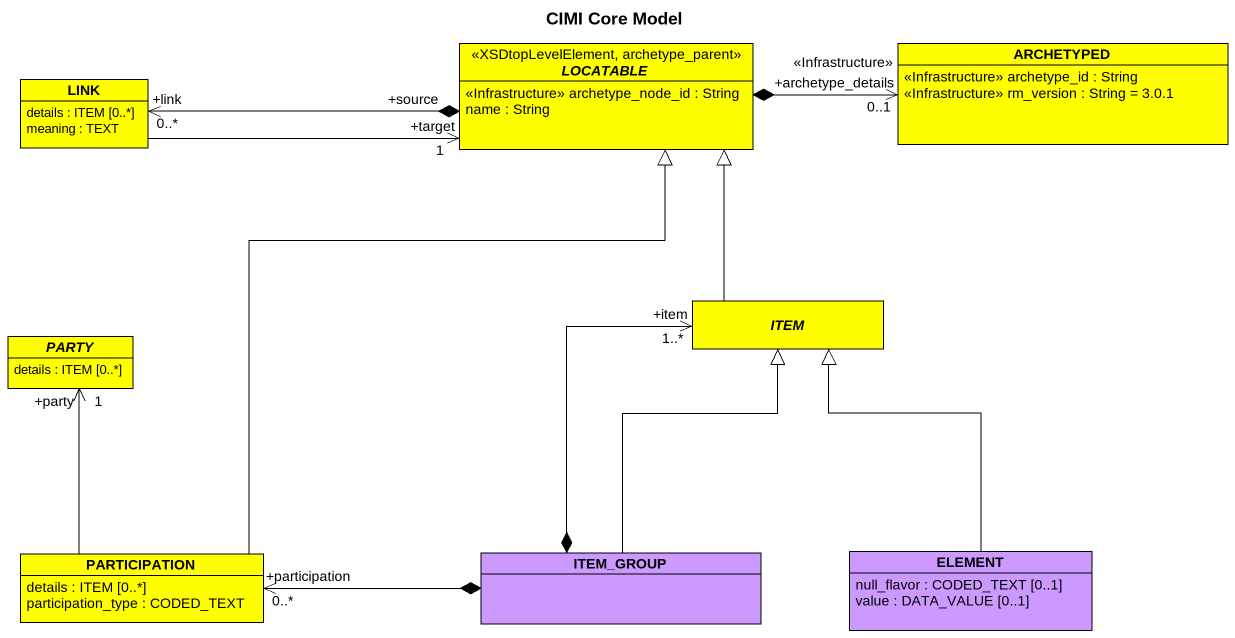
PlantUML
@startuml
title CIMI Core Model
hide circle
hide empty members
abstract class LOCATABLE <<XSDtopLevelElement, archetype_parent>> #FFFF00 {
  <<Infrastructure>> archetype_node_id : String
  name : String
}
class ARCHETYPED #FFFF00 {
  <<Infrastructure>> archetype_id : String
  <<Infrastructure>> rm_version : String = 3.0.1
}
class LINK #FFFF00 {
  details : ITEM [0..*]
  meaning : TEXT
}
abstract class ITEM #FFFF00
abstract class PARTY #FFFF00 {
  details : ITEM [0..*]
}
class PARTICIPATION #FFFF00 {
  details : ITEM [0..*]
  participation_type : CODED_TEXT
}
class ITEM_GROUP #CC99FF
class ELEMENT #CC99FF {
  null_flavor : CODED_TEXT [0..1]
  value : DATA_VALUE [0..1]
}
LOCATABLE *-right-> "<<Infrastructure>>\n+archetype_details\n0..1" ARCHETYPED
LOCATABLE "+source" *-left-> "+link\n0..*" LINK
LINK -right-> "+target\n1" LOCATABLE
ITEM -up-|> LOCATABLE
PARTICIPATION -up-|> LOCATABLE
PARTICIPATION -up-> "+party\n1" PARTY
PARTICIPATION "+participation\n0..*" <-right-* ITEM_GROUP
ITEM_GROUP -up-|> ITEM
ITEM_GROUP *-up-> "+item\n1..*" ITEM
ELEMENT -up-|> ITEM
@enduml
